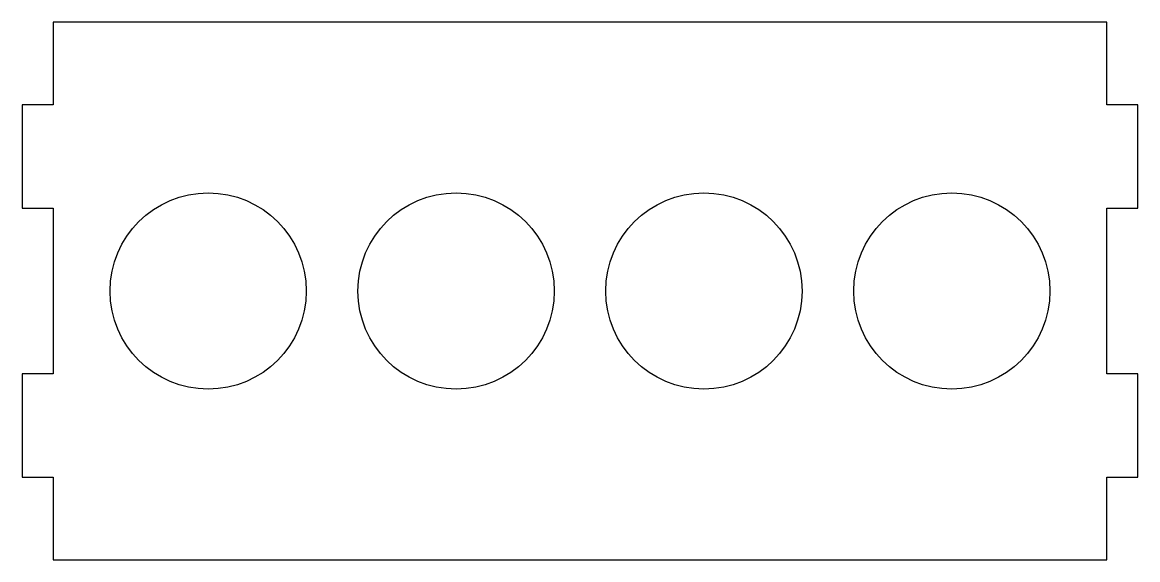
# Model space of a CAD drawing. Header units: millimetres. Extents: x -54 to 54, y -26 to 26.
import ezdxf

# ---------------------------------------------------------------- set-up
doc = ezdxf.new("R2010")
doc.units = ezdxf.units.MM
doc.layers.add('CUT', color=1, linetype='Continuous')

msp = doc.modelspace()

# ---------------------------------------------------------------- linework, layer by layer
at = {"layer": 'CUT'}
for p, q in [((51, 26, 1.51), (-51, 26, 1.51)), ((-51, 26, 1.51), (-51, 18, 1.51)), ((51, 18, 1.51), (51, 26, 1.51)), ((-51, 18, 1.51), (-54, 18, 1.51)), ((-54, 18, 1.51), (-54, 8, 1.51)), ((54, 18, 1.51), (51, 18, 1.51)), ((54, 8, 1.51), (54, 18, 1.51)), ((-54, 8, 1.51), (-51, 8, 1.51)), ((-51, 8, 1.51), (-51, -8, 1.51)), ((51, -8, 1.51), (51, 8, 1.51)), ((51, 8, 1.51), (54, 8, 1.51)), ((-51, -8, 1.51), (-54, -8, 1.51)), ((-54, -8, 1.51), (-54, -18, 1.51)), ((54, -8, 1.51), (51, -8, 1.51)), ((54, -18, 1.51), (54, -8, 1.51)), ((-54, -18, 1.51), (-51, -18, 1.51)), ((-51, -18, 1.51), (-51, -26, 1.51)), ((51, -26, 1.51), (51, -18, 1.51)), ((51, -18, 1.51), (54, -18, 1.51)), ((-51, -26, 1.51), (51, -26, 1.51))]:
    msp.add_line(p, q, dxfattribs=at)
for centre in [(-36, 0, 1.51), (-12, 0, 1.51), (12, 0, 1.51), (36, 0, 1.51)]:
    msp.add_circle(centre, 9.5, dxfattribs=at)

doc.saveas('drawing.dxf')
